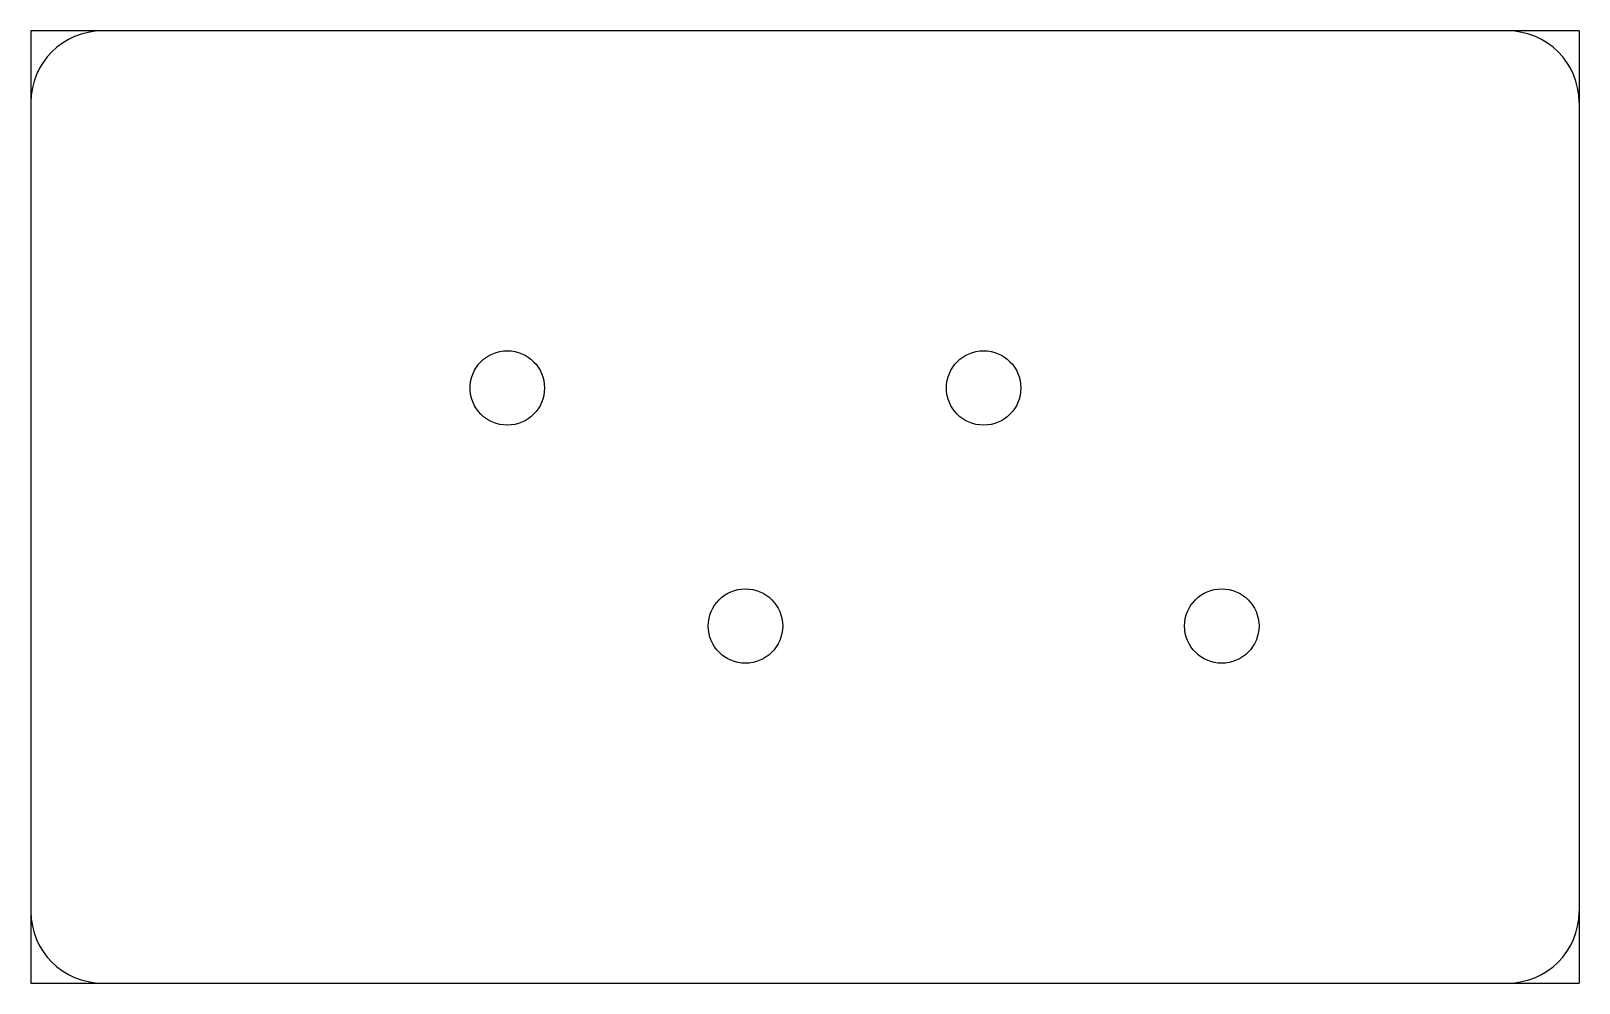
# Model space of a CAD drawing. Extents: x 0 to 65, y 0 to 40.
import ezdxf

# ---------------------------------------------------------------- set-up
doc = ezdxf.new("R2010")
doc.units = 0
for name, color, linetype in [('Body', 7, 'CONTINUOUS'), ('Fillet', 7, 'CONTINUOUS'), ('Pad', 7, 'CONTINUOUS'), ('Sketch', 7, 'CONTINUOUS')]:
    doc.layers.add(name, color=color, linetype=linetype)

msp = doc.modelspace()

# ---------------------------------------------------------------- linework, layer by layer
at = {"layer": 'Body'}
for p, q in [((62, 40), (3, 40)), ((3, 40), (3, 40, 12)), ((62, 40, 12), (3, 40, 12)), ((62, 40), (3, 40)), ((3, 40), (3, 40, 12)), ((62, 40, 12), (3, 40, 12)), ((62, 40), (62, 40, 12)), ((62, 40), (62, 40, 12)), ((0, 37), (0, 3)), ((0, 37), (0, 37, 12)), ((0, 37, 12), (0, 3, 12)), ((0, 37), (0, 3)), ((0, 37), (0, 37, 12)), ((0, 37, 12), (0, 3, 12)), ((65, 37), (65, 3)), ((65, 37), (65, 37, 12)), ((65, 37, 12), (65, 3, 12)), ((65, 37), (65, 3)), ((65, 37), (65, 37, 12)), ((65, 37, 12), (65, 3, 12)), ((21.5625, 25), (21.5625, 25, 12)), ((21.5625, 25), (21.5625, 25, 12)), ((41.5625, 25), (41.5625, 25, 12)), ((41.5625, 25), (41.5625, 25, 12)), ((31.5625, 15), (31.5625, 15, 12)), ((31.5625, 15), (31.5625, 15, 12)), ((51.5625, 15), (51.5625, 15, 12)), ((51.5625, 15), (51.5625, 15, 12)), ((0, 3), (0, 3, 12)), ((0, 3), (0, 3, 12)), ((65, 3), (65, 3, 12)), ((65, 3), (65, 3, 12)), ((3, 0), (62, 0)), ((3, 0, 12), (62, 0, 12)), ((3, 0), (62, 0)), ((3, 0, 12), (62, 0, 12)), ((3, 0), (3, 0, 12)), ((3, 0), (3, 0, 12)), ((62, 0), (62, 0, 12)), ((62, 0), (62, 0, 12))]:
    msp.add_line(p, q, dxfattribs=at)
for centre in [(20, 25), (20, 25), (20, 25), (20, 25), (40, 25), (40, 25), (40, 25), (40, 25), (30, 15), (30, 15), (30, 15), (30, 15), (50, 15), (50, 15), (50, 15), (50, 15)]:
    msp.add_circle(centre, 1.5625, dxfattribs=at)
for centre, start, end in [((3, 37), 90, 180), ((3, 37), 90, 180), ((3, 37, 12), 90, 180), ((3, 37, 12), 90, 180), ((62, 37), 0, 90), ((62, 37), 0, 90), ((62, 37, 12), 0, 90), ((62, 37, 12), 0, 90), ((3, 3), 180, -90), ((3, 3, 12), 180, -90), ((3, 3), 180, -90), ((3, 3, 12), 180, -90), ((62, 3), -90, 0), ((62, 3, 12), -90, 0), ((62, 3), -90, 0), ((62, 3, 12), -90, 0)]:
    msp.add_arc(centre, 3, start, end, dxfattribs=at)
at = {"layer": 'Fillet'}
for p, q in [((62, 40), (3, 40)), ((3, 40), (3, 40, 12)), ((62, 40, 12), (3, 40, 12)), ((62, 40), (3, 40)), ((3, 40), (3, 40, 12)), ((62, 40, 12), (3, 40, 12)), ((62, 40), (62, 40, 12)), ((62, 40), (62, 40, 12)), ((0, 37), (0, 3)), ((0, 37), (0, 37, 12)), ((0, 37, 12), (0, 3, 12)), ((0, 37), (0, 3)), ((0, 37), (0, 37, 12)), ((0, 37, 12), (0, 3, 12)), ((65, 37), (65, 3)), ((65, 37), (65, 37, 12)), ((65, 37, 12), (65, 3, 12)), ((65, 37), (65, 3)), ((65, 37), (65, 37, 12)), ((65, 37, 12), (65, 3, 12)), ((21.5625, 25), (21.5625, 25, 12)), ((21.5625, 25), (21.5625, 25, 12)), ((41.5625, 25), (41.5625, 25, 12)), ((41.5625, 25), (41.5625, 25, 12)), ((31.5625, 15), (31.5625, 15, 12)), ((31.5625, 15), (31.5625, 15, 12)), ((51.5625, 15), (51.5625, 15, 12)), ((51.5625, 15), (51.5625, 15, 12)), ((0, 3), (0, 3, 12)), ((0, 3), (0, 3, 12)), ((65, 3), (65, 3, 12)), ((65, 3), (65, 3, 12)), ((3, 0), (62, 0)), ((3, 0, 12), (62, 0, 12)), ((3, 0), (62, 0)), ((3, 0, 12), (62, 0, 12)), ((3, 0), (3, 0, 12)), ((3, 0), (3, 0, 12)), ((62, 0), (62, 0, 12)), ((62, 0), (62, 0, 12))]:
    msp.add_line(p, q, dxfattribs=at)
for centre in [(20, 25), (20, 25), (20, 25), (20, 25), (40, 25), (40, 25), (40, 25), (40, 25), (30, 15), (30, 15), (30, 15), (30, 15), (50, 15), (50, 15), (50, 15), (50, 15)]:
    msp.add_circle(centre, 1.5625, dxfattribs=at)
for centre, start, end in [((3, 37), 90, 180), ((3, 37), 90, 180), ((3, 37, 12), 90, 180), ((3, 37, 12), 90, 180), ((62, 37), 0, 90), ((62, 37), 0, 90), ((62, 37, 12), 0, 90), ((62, 37, 12), 0, 90), ((3, 3), 180, -90), ((3, 3, 12), 180, -90), ((3, 3), 180, -90), ((3, 3, 12), 180, -90), ((62, 3), -90, 0), ((62, 3, 12), -90, 0), ((62, 3), -90, 0), ((62, 3, 12), -90, 0)]:
    msp.add_arc(centre, 3, start, end, dxfattribs=at)
at = {"layer": 'Pad'}
for p, q in [((0, 40), (0, 40, 12)), ((65, 40), (0, 40)), ((65, 40, 12), (0, 40, 12)), ((0, 40), (0, 40, 12)), ((0, 40), (0, 0)), ((0, 40, 12), (0, 0, 12)), ((65, 40), (0, 40)), ((0, 40), (0, 0)), ((65, 40, 12), (0, 40, 12)), ((0, 40, 12), (0, 0, 12)), ((65, 40), (65, 40, 12)), ((65, 40), (65, 40, 12)), ((65, 40), (65, 0)), ((65, 40, 12), (65, 0, 12)), ((65, 40), (65, 0)), ((65, 40, 12), (65, 0, 12)), ((21.5625, 25), (21.5625, 25, 12)), ((21.5625, 25), (21.5625, 25, 12)), ((41.5625, 25), (41.5625, 25, 12)), ((41.5625, 25), (41.5625, 25, 12)), ((31.5625, 15), (31.5625, 15, 12)), ((31.5625, 15), (31.5625, 15, 12)), ((51.5625, 15), (51.5625, 15, 12)), ((51.5625, 15), (51.5625, 15, 12)), ((0, 0), (0, 0, 12)), ((0, 0), (0, 0, 12)), ((0, 0), (65, 0)), ((0, 0, 12), (65, 0, 12)), ((0, 0), (65, 0)), ((0, 0, 12), (65, 0, 12)), ((65, 0), (65, 0, 12)), ((65, 0), (65, 0, 12))]:
    msp.add_line(p, q, dxfattribs=at)
for centre in [(20, 25), (20, 25), (20, 25), (20, 25), (40, 25), (40, 25), (40, 25), (40, 25), (30, 15), (30, 15), (30, 15), (30, 15), (50, 15), (50, 15), (50, 15), (50, 15)]:
    msp.add_circle(centre, 1.5625, dxfattribs=at)
at = {"layer": 'Sketch'}
for p, q in [((65, 40), (0, 40)), ((0, 40), (0, 0)), ((65, 40), (65, 0)), ((0, 0), (65, 0))]:
    msp.add_line(p, q, dxfattribs=at)
for centre in [(20, 25), (40, 25), (30, 15), (50, 15)]:
    msp.add_circle(centre, 1.5625, dxfattribs=at)

doc.saveas('drawing.dxf')
